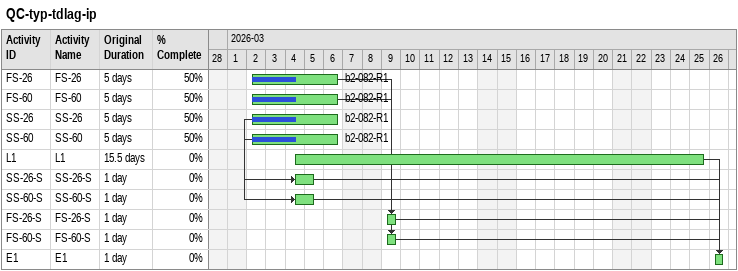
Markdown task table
QC-typ-tdlag-ip

| ID | Task | Original duration | Start | Finish | Predecessors | Resources | % complete |
|---|---|---|---|---|---|---|---|
| FS-26 | FS-26 | 5d | 2026-03-02 | 2026-03-06 |  | b2-082-R1 | 50 |
| FS-60 | FS-60 | 5d | 2026-03-02 | 2026-03-06 |  | b2-082-R1 | 50 |
| SS-26 | SS-26 | 5d | 2026-03-02 | 2026-03-06 |  | b2-082-R1 | 50 |
| SS-60 | SS-60 | 5d | 2026-03-02 | 2026-03-06 |  | b2-082-R1 | 50 |
| L1 | L1 | 15.5d | 2026-03-04 | 2026-03-25 |  |  | 0 |
| SS-26-S | SS-26-S | 1d | 2026-03-04 | 2026-03-05 | SS-26SS |  | 0 |
| SS-60-S | SS-60-S | 1d | 2026-03-04 | 2026-03-05 | SS-60SS |  | 0 |
| FS-26-S | FS-26-S | 1d | 2026-03-09 | 2026-03-09 | FS-26 |  | 0 |
| FS-60-S | FS-60-S | 1d | 2026-03-09 | 2026-03-09 | FS-60 |  | 0 |
| E1 | E1 | 1d | 2026-03-26 | 2026-03-26 | L1, SS-26-S, SS-60-S, FS-26-S, FS-60-S |  | 0 |
